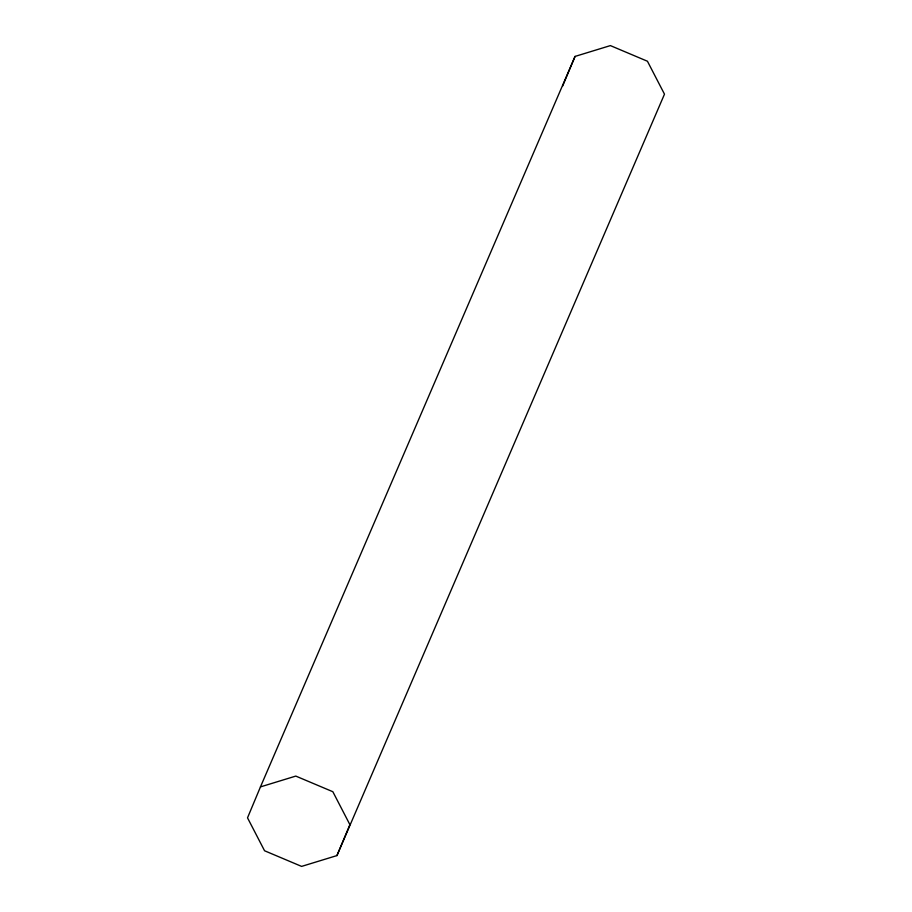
<?xml version="1.0" encoding="UTF-8"?>
<svg xmlns="http://www.w3.org/2000/svg" width="912" height="912" viewBox="0 0 912 912"><rect width="100%" height="100%" fill="white"/><g stroke="black" fill="none" stroke-linecap="round" stroke-linejoin="round"><path stroke-width="1.37" d="M260.456 786.896L247.517 817.836L264.56 850.759L301.61 866.4L336.95 855.581L664.483 94.164L647.44 61.241L610.39 45.6L575.05 56.419L260.456 786.896L295.796 776.089L332.846 791.719L349.889 824.653L336.95 855.581M562.647 86.059L575.05 56.419"/></g></svg>
